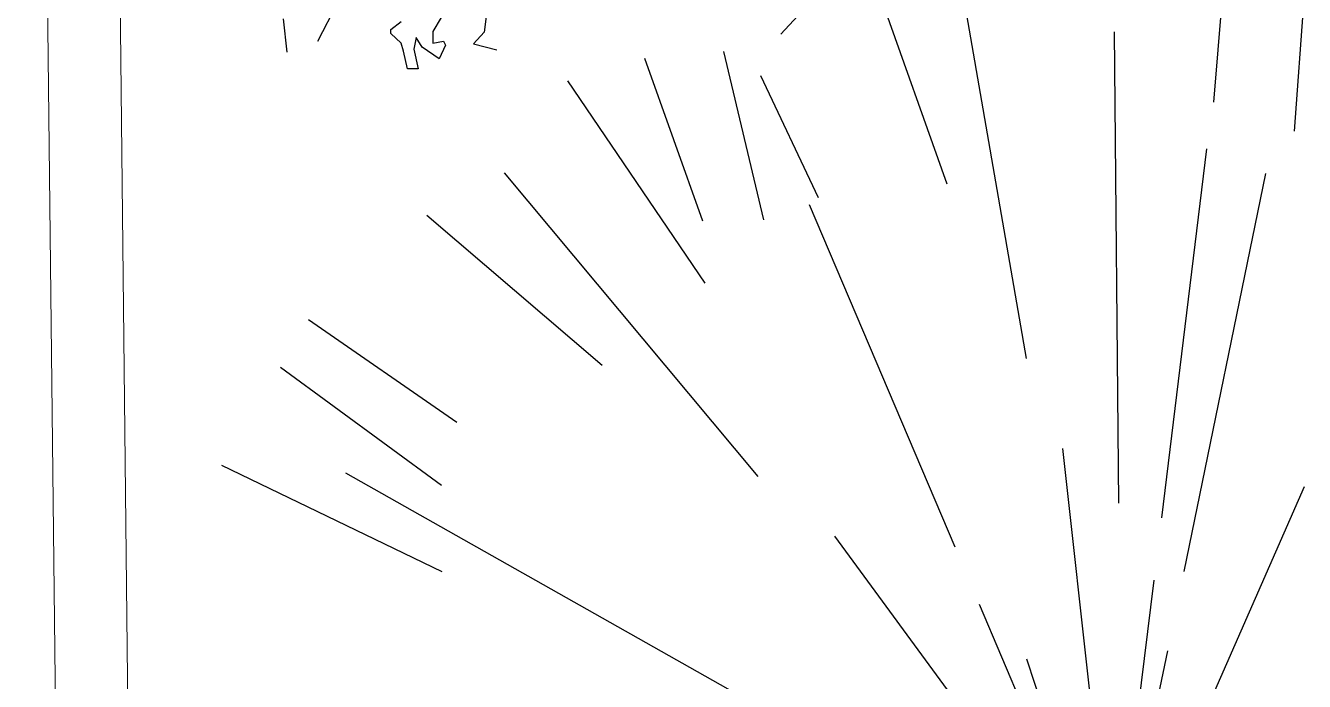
# Model space of a CAD drawing. Header units: metres. Extents: x -1655 to 449, y 40 to 361.
# Drawn here: x 97.894 to 98.777, y 50.601 to 51.053 of the extents above; entities that cross this region are included whole.
import ezdxf

# ---------------------------------------------------------------- set-up
doc = ezdxf.new("R2010")
doc.units = ezdxf.units.M
doc.header["$MEASUREMENT"] = 0
doc.layers.add('Layer5', color=31, linetype='Continuous', lineweight=9)
doc.layers.add('paisajismo', color=7, linetype='Continuous')

# ---------------------------------------------------------------- blocks, each defined once
blk = doc.blocks.new('derakht1')
at = {"layer": 'paisajismo', "color": 96}
for p, q in [((4591.58837, 2088.4111), (4591.59278, 2088.46474)), ((4591.50872, 2088.38664), (4591.48573, 2088.45156)), ((4591.53241, 2088.33461), (4591.51222, 2088.45104)), ((4591.61241, 2088.40246), (4591.61526, 2088.44204)), ((4591.56, 2088.29143), (4591.55871, 2088.43216)), ((4591.44199, 2088.42623), (4591.45392, 2088.37605)), ((4591.41847, 2088.42431), (4591.43569, 2088.3757)), ((4591.43653, 2088.35709), (4591.3955, 2088.41752)), ((4591.45303, 2088.41911), (4591.47026, 2088.38268)), ((4591.57278, 2088.28703), (4591.58625, 2088.39725)), ((4591.45235, 2088.29936), (4591.37665, 2088.39009)), ((4591.57946, 2088.27107), (4591.60389, 2088.38985)), ((4591.5111, 2088.27834), (4591.46766, 2088.38052)), ((4591.40583, 2088.33257), (4591.35345, 2088.37729)), ((4591.36238, 2088.3155), (4591.31813, 2088.34614)), ((4591.35782, 2088.29672), (4591.30978, 2088.33197)), ((4591.5535, 2088.21567), (4591.54329, 2088.30776)), ((4591.35808, 2088.27088), (4591.29232, 2088.3027)), ((4591.45184, 2088.2311), (4591.32932, 2088.30034)), ((4591.57816, 2088.21156), (4591.61537, 2088.29642)), ((4591.53009, 2088.20689), (4591.4752, 2088.28154)), ((4591.55817, 2088.16759), (4591.57051, 2088.26848)), ((4591.55817, 2088.16759), (4591.51841, 2088.26113)), ((4591.55817, 2088.16759), (4591.57458, 2088.24736)), ((4591.55817, 2088.16759), (4591.5325, 2088.24488))]:
    blk.add_line(p, q, dxfattribs=at)
blk = doc.blocks.new('A$C78ED2221')
at = {"layer": 'paisajismo', "color": 86}
for p, q in [((0.0705, 1.5933), (0.1589, 1.675)), ((0.0507, 0.9663), (0.0386, 1.0137)), ((0.1069, 0.9921), (0.0748, 0.9879)), ((0.0748, 0.9879), (0.0507, 0.9663)), ((0.0482, 0.909), (0.0201, 0.8961)), ((0.0201, 0.8961), (0.0442, 0.8617)), ((0.0562, 0.9047), (0.0482, 0.909)), ((0.0522, 0.8832), (0.0562, 0.9047)), ((0.1045, 0.9004), (0.0763, 0.8832)), ((0.0442, 0.8617), (0.0643, 0.8488)), ((0.0763, 0.8832), (0.0522, 0.8832)), ((0.0401, 0.8444), (0, 0.8531)), ((0, 0.8531), (0, 0.8316)), ((0.0643, 0.8488), (0.0401, 0.8444)), ((0, 0.8316), (0.0361, 0.823)), ((0.0361, 0.823), (0.0522, 0.8186)), ((0.0522, 0.8186), (0.0723, 0.7971)), ((0.0803, 0.7971), (0.0963, 0.8186)), ((0.0723, 0.7971), (0.0803, 0.7971)), ((0.0564, 0.6486), (0.1342, 0.6888)), ((0.102, 0.578), (0.0339, 0.5849))]:
    blk.add_line(p, q, dxfattribs=at)

msp = doc.modelspace()

# ---------------------------------------------------------------- linework, layer by layer
at = {"layer": 'Layer5'}
for p, q in [((97.89408, 52.43954), (97.93747, 48.53967)), ((97.94464, 52.38954), (97.98692, 48.58967))]:
    msp.add_line(p, q, dxfattribs=at)

# ---------------------------------------------------------------- block references
at = {"color": 1, "xscale": -0.3381494434166233, "yscale": 0.3381494434166233, "zscale": 0.3381494434166233, "rotation": 270}
msp.add_blockref('A$C78ED2221', (97.87653, 51.02349), dxfattribs=at)
at = {"xscale": 2.312637823219937, "yscale": 2.312637823219937, "zscale": 2.312637823219937}
msp.add_blockref('derakht1', (-10519.96665, -4778.73813), dxfattribs=at)

doc.saveas('drawing.dxf')
